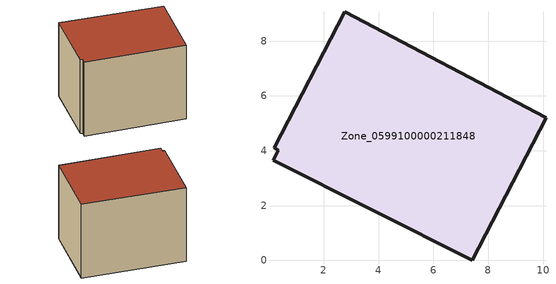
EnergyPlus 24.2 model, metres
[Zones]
Zone_0599100000211848
 floor ground (C_G): 0.15,3.66 0.35,4.03 0.2,4.12 2.76,9.07 10.11,5.2 7.42,0 z0
 wall outside (C_F): 10.11,5.2 2.76,9.07 0.2,4.12 0.35,4.03 0.15,3.66 7.42,0 10.11,5.2 z0:6.6
 roof outside (C_R): 0.35,4.03 0.15,3.66 7.42,0 10.11,5.2 2.76,9.07 0.2,4.12 z6.6
[BUILDING]
Pand.0599100000211848: North Axis=0; Terrain=City; Loads Convergence Tolerance Value=0.04; Temperature Convergence Tolerance Value=0.4; Solar Distribution=FullExterior; Maximum Number of Warmup Days=25; Minimum Number of Warmup Days=1
[Site:Location]
Rotterdam.The.Hague.AP_ZH_NLD Design_Conditions: Latitude=51.96; Longitude=4.45; Time Zone=1; Elevation=-4.5
[SITE:GROUNDTEMPERATURE:BUILDINGSURFACE]
18, 18, 18, 18, 18, 18, 18, 18, 18, 18, 18, 18
[MATERIAL] Thermal Absorptance=0.9; Solar Absorptance=0.7; Visible Absorptance=0.7
Name | Roughness | Thickness | Conductivity | Density | Specific Heat
G.TI.1946-1964 | MediumSmooth | 0.15 | 1 | 540 | 1210
F.TI.1946-1964 | Rough | 0.3 | 0.857143 | 1920 | 840
R.TI.1946-1964 | MediumRough | 0.2 | 0.277778 | 1500 | 1000
[CONSTRUCTION]
C_G: G.TI.1946-1964
C_F: F.TI.1946-1964
C_R: R.TI.1946-1964
[ZONE]
Zone_0599100000211848: Type=1; Multiplier=1; Ceiling Height=Autocalculate; Volume=Autocalculate; Floor Area=autocalculate; Part of Total Floor Area=Yes
[ZONEINFILTRATION:DESIGNFLOWRATE]
Infil_Zone_0599100000211848: Zone or ZoneList or Space or SpaceList=Zone_0599100000211848; Schedule=AlwaysOn; Design Flow Rate Calculation Method=Flow/Area; Flow Rate per Floor Area=0.003; Constant Term Coefficient=1; Temperature Term Coefficient=0; Velocity Term Coefficient=0; Velocity Squared Term Coefficient=0
[HVACTEMPLATE:ZONE:IDEALLOADSAIRSYSTEM]
Zone_0599100000211848: Maximum Heating Supply Air Temperature=50; Minimum Cooling Supply Air Temperature=13; Maximum Heating Supply Air Humidity Ratio=0.0156; Minimum Cooling Supply Air Humidity Ratio=0.0077; Heating Limit=NoLimit; Cooling Limit=NoLimit; Dehumidification Control Type=ConstantSensibleHeatRatio; Cooling Sensible Heat Ratio=0.7; Dehumidification Setpoint=60; Humidification Control Type=None; Humidification Setpoint=30; Outdoor Air Method=None; Outdoor Air Flow Rate per Person=0.00944; Outdoor Air Flow Rate per Zone Floor Area=0; Outdoor Air Flow Rate per Zone=0; Demand Controlled Ventilation Type=None; Outdoor Air Economizer Type=NoEconomizer; Heat Recovery Type=None; Sensible Heat Recovery Effectiveness=0.7; Latent Heat Recovery Effectiveness=0.65
[ZONECONTROL:THERMOSTAT]
ThermostatControl_Zone_0599100000211848: Zone or ZoneList=Zone_0599100000211848; Control Type Schedule=DualSetpointControlType; Control 1=Thermostat_Zone_0599100000211848; Temperature Difference Between Cutout And Setpoint=0
[THERMOSTATSETPOINT:DUALSETPOINT]
Thermostat_Zone_0599100000211848: Heating Setpoint Temperature Schedule=HeatingSetpoint_Zone_0599100000211848; Cooling Setpoint Temperature Schedule=CoolingSetpoint_Zone_0599100000211848
[SCHEDULE:COMPACT]
HeatingSetpoint_Zone_0599100000211848: Through: 12/31, For: AllDays, Until: 24:00, 21
CoolingSetpoint_Zone_0599100000211848: Through: 12/31, For: AllDays, Until: 24:00, 24
DualSetpointControlType: Through: 12/31, For: AllDays, Until: 24:00, 4
AlwaysOn: Through: 12/31, For: AllDays, Until: 24:00, 1
